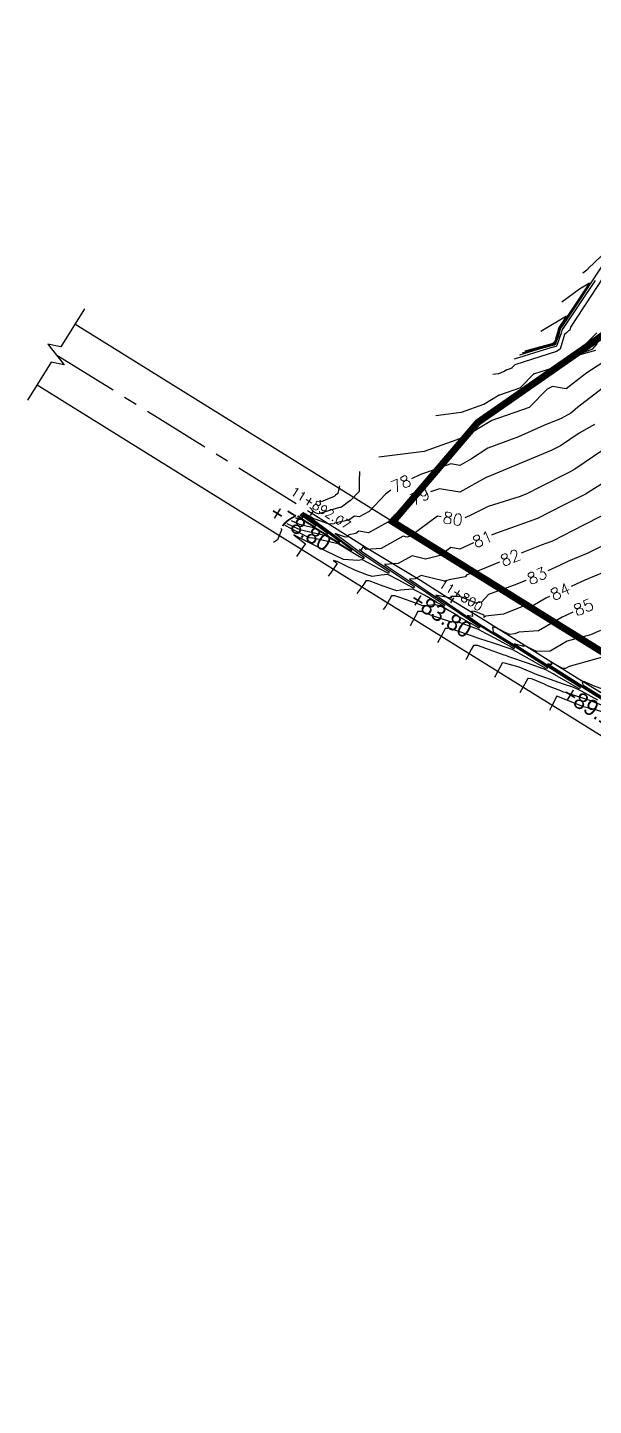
# Model space of a CAD drawing. Header units: metres. Extents: x 729358 to 732680, y 1423022 to 1426117.
# Drawn here: x 729358 to 729674, y 1424197 to 1424965 of the extents above; entities that cross this region are included whole.
import ezdxf
from ezdxf.enums import TextEntityAlignment as Align

# ---------------------------------------------------------------- set-up
doc = ezdxf.new("R2010")
doc.units = ezdxf.units.M
doc.header["$MEASUREMENT"] = 0
doc.linetypes.add('CENTER_2', pattern=[2, 1.25, -0.25, 0.25, -0.25])
doc.linetypes.add('PHANTOM', pattern=[2.5, 1.25, -0.25, 0.25, -0.25, 0.25, -0.25])
for name, color, linetype in [('36Bound', 6, 'PHANTOM'), ('EG_Road', 240, 'Continuous'), ('HR36 IE-Exi_Xref$0$CONTOUR', 8, 'Continuous'), ('HR36 IE-Exi_Xref$0$CONTOURINDEX', 10, 'Continuous'), ('HR36 IE-Exi_Xref$0$CONTOURTEXT', 7, 'Continuous'), ('Road', 160, 'Continuous'), ('STALBL', 7, 'Continuous')]:
    doc.layers.add(name, color=color, linetype=linetype)
doc.styles.add('HR36 IE-Exi_Xref$0$5mm', font='simplex', dxfattribs={"height": 5})
doc.styles.add('romans_3', font='romans.shx', dxfattribs={"height": 0.635})
doc.styles.add('Standard_3', font='txt')

# ---------------------------------------------------------------- blocks, each defined once
blk = doc.blocks.new('lbl_tic')
at = {"color": 1}
blk.add_line((0, -0.20825), (0, 0.20825), dxfattribs=at)

msp = doc.modelspace()

# ---------------------------------------------------------------- linework, layer by layer
at = {"layer": '36Bound', "const_width": 3.84}
msp.add_lwpolyline([(729994.08, 1425024.16), (729814.03, 1424892.64), (729759.93, 1424853.11), (729672.61, 1424789.3), (729609.04, 1424745.05), (729561.74, 1424689.64), (729684.85, 1424613.13), (729803.79, 1424539.21), (729872.43, 1424496.55), (730169.82, 1424312.49), (730190.04, 1424299.35), (730307.65, 1424225.72)], dxfattribs=at)
at = {"layer": 'EG_Road'}
msp.add_circle((729561.57, 1424689.84), 0.975, dxfattribs=at)
at = {"layer": 'HR36 IE-Exi_Xref$0$CONTOUR', "flags": 128}
for points, elevation in [([(729667.66, 1424828.47), (729669.86, 1424830.11), (729670.22, 1424830.41), (729670.29, 1424830.47), (729670.53, 1424830.7), (729670.58, 1424830.75), (729670.69, 1424830.91), (729670.71, 1424830.94), (729670.7, 1424831.03), (729670.69, 1424831.04), (729677.56, 1424837.64), (729681.57, 1424841.49), (729681.75, 1424841.79), (729681.83, 1424841.93), (729682.04, 1424842.32), (729682.12, 1424842.47), (729682.37, 1424842.94), (729682.45, 1424843.09), (729683.2, 1424845.26)], 73), ([(729682.71, 1424831.52), (729660.76, 1424798.25), (729660.29, 1424796.48), (729659.6, 1424796.06), (729658.58, 1424795.04), (729657.44, 1424794), (729654.98, 1424785.82), (729652.98, 1424784.65), (729630.25, 1424777.3), (729629.72, 1424777.13), (729628.09, 1424775.46), (729627.99, 1424775.35), (729625.41, 1424774.45), (729625.26, 1424774.39), (729623.39, 1424773.26), (729623.24, 1424773.18), (729620.56, 1424772.23), (729620.34, 1424772.15), (729617.44, 1424771.77)], 75), ([(729679.81, 1424834.67), (729665.39, 1424812.61), (729655.68, 1424798.23), (729655.66, 1424798.22), (729655.56, 1424798.06), (729655.47, 1424797.9), (729655.38, 1424797.74), (729655.29, 1424797.57), (729655.21, 1424797.41), (729655.14, 1424797.24), (729655.07, 1424797.07), (729655, 1424796.9), (729654.94, 1424796.73), (729654.88, 1424796.56), (729654.83, 1424796.38), (729653.96, 1424793.19), (729652.63, 1424789.38), (729652.62, 1424789.34), (729652.56, 1424789.17), (729652.48, 1424789.01), (729652.39, 1424788.86), (729652.29, 1424788.72), (729652.17, 1424788.59), (729652.03, 1424788.47), (729651.89, 1424788.37), (729651.74, 1424788.28), (729651.58, 1424788.21), (729651.41, 1424788.16), (729643.15, 1424785.89), (729641.95, 1424785.56), (729632.29, 1424782.57)], 73), ([(729655.89, 1424812.2), (729665.73, 1424819.57), (729671.3, 1424822.86), (729660.81, 1424806.82), (729655.38, 1424798.78), (729655.36, 1424798.76), (729655.23, 1424798.56), (729655.11, 1424798.35), (729655, 1424798.15), (729654.89, 1424797.94), (729654.79, 1424797.73), (729654.69, 1424797.51), (729654.6, 1424797.3), (729654.52, 1424797.08), (729654.44, 1424796.86), (729654.37, 1424796.64), (729654.3, 1424796.42), (729653.19, 1424792.35), (729652.41, 1424790.1), (729652.39, 1424790.03), (729652.31, 1424789.82), (729652.21, 1424789.61), (729652.09, 1424789.42), (729651.96, 1424789.24), (729651.8, 1424789.07), (729651.64, 1424788.92), (729651.45, 1424788.79), (729651.26, 1424788.68), (729651.05, 1424788.59), (729650.84, 1424788.52), (729640.22, 1424785.6), (729638.68, 1424785.18), (729633.8, 1424783.67)], 72.5), ([(729734.55, 1424812.88), (729730.16, 1424809.5), (729711.67, 1424800.75), (729709.97, 1424798.62), (729692.22, 1424779.88), (729689.5, 1424779.43), (729684.93, 1424778.88), (729681.99, 1424779.1), (729678.23, 1424778.09), (729669.83, 1424772.73), (729658.26, 1424763.87), (729650.76, 1424765.11), (729647.7, 1424763.63), (729637.81, 1424753.49), (729637.79, 1424753.46), (729616.91, 1424746.12), (729616.88, 1424746.11), (729601.44, 1424736.79), (729601.42, 1424736.78), (729579.2, 1424728.94), (729579.17, 1424728.93), (729553.97, 1424725.63)], 77), ([(729806.96, 1424748.21), (729803.5, 1424745.67), (729802.41, 1424744.96), (729801.53, 1424744.26), (729787.33, 1424717.37), (729785.82, 1424714.69), (729767.76, 1424709.96), (729765.82, 1424709.73), (729764.47, 1424710.3), (729762.53, 1424709.69), (729752.45, 1424710.45), (729752.27, 1424705.73), (729741.74, 1424697.62), (729739.74, 1424692.57), (729715.73, 1424689.96), (729713.71, 1424689.54), (729712.57, 1424688.94), (729686.86, 1424680.64), (729670.45, 1424672.24), (729659.55, 1424667.78), (729654.53, 1424665.42), (729648.02, 1424662.37)], 83), ([(729674.11, 1424743.99), (729665.53, 1424739.18), (729655.12, 1424732.07), (729649.88, 1424729.51), (729614.23, 1424714.6), (729614.05, 1424714.54), (729613.78, 1424714.41), (729599.12, 1424706.17), (729587.69, 1424708.12), (729582.7, 1424706.33)], 79), ([(729543.15, 1424717.77), (729543.05, 1424712.28), (729542.94, 1424706.61), (729538.09, 1424701.52), (729537.9, 1424701.42), (729537.81, 1424701.43), (729533.17, 1424697.87), (729532.54, 1424697.73), (729532.1, 1424697.68), (729520.23, 1424694.17), (729518.96, 1424694.56), (729517.66, 1424695.31), (729515.42, 1424697.61)], 77), ([(729531.99, 1424709.65), (729531.08, 1424705.55), (729529.76, 1424704.48), (729528.99, 1424703.85), (729524.05, 1424701.79), (729521.87, 1424700.89), (729521.06, 1424701.71)], 76.5), ([(729685.1, 1424715.04), (729669.05, 1424705.11), (729656.41, 1424698.75), (729642.35, 1424691.55), (729617.45, 1424682.61), (729616.73, 1424682.32)], 81), ([(729511.17, 1424694.52), (729511.61, 1424694.21), (729512.58, 1424693.58), (729517.01, 1424690.73), (729538.94, 1424674.32), (729538.5, 1424673.62), (729538.4, 1424673.48), (729530.64, 1424678.15), (729524.47, 1424681.87), (729512.41, 1424684.66), (729510.71, 1424685.07), (729510.56, 1424685.1), (729502.91, 1424688.52)], 77.5), ([(729510.86, 1424694.3), (729512.88, 1424692.85), (729513.56, 1424692.4), (729516.69, 1424690.39), (729532.16, 1424678.81), (729531.85, 1424678.31), (729531.63, 1424677.97), (729526.15, 1424681.27), (729517.69, 1424686.37), (729514.25, 1424687.16), (729509.72, 1424688.26), (729509.31, 1424688.36), (729505.21, 1424690.19)], 77), ([(729571.49, 1424699.93), (729562.52, 1424693.21), (729559, 1424689.51), (729548.22, 1424683.59), (729542.75, 1424684.4), (729541.2, 1424683.22), (729537.23, 1424682.37), (729536.62, 1424681.32), (729535.11, 1424681.18), (729529.67, 1424683.1), (729544.42, 1424672.07), (729559.77, 1424661.79), (729559.54, 1424661.41), (729559.25, 1424660.93), (729554.66, 1424663.35), (729544.88, 1424668.51), (729544.39, 1424668.47), (729542.42, 1424668.12), (729534.32, 1424668.62), (729524.57, 1424673.3), (729507.56, 1424681.96), (729507.03, 1424682.23), (729506.59, 1424682.34), (729506.58, 1424682.34), (729513.03, 1424677.4), (729512.35, 1424676.45), (729507.99, 1424670.37)], 79), ([(729510.56, 1424694.07), (729514.15, 1424691.48), (729514.55, 1424691.22), (729516.37, 1424690.05), (729525.39, 1424683.3), (729525.21, 1424683.01), (729524.85, 1424682.46), (729521.66, 1424684.38), (729515.1, 1424688.33), (729513.74, 1424689.15), (729513.61, 1424689.23), (729510.72, 1424690.97), (729508.72, 1424691.45), (729508.06, 1424691.61), (729507.51, 1424691.86)], 76.5), ([(729509.94, 1424693.62), (729511.66, 1424692.38), (729511.49, 1424692.14), (729511.44, 1424692.05), (729511.1, 1424691.55), (729509.61, 1424692.45), (729509.03, 1424692.8), (729508.9, 1424692.87)], 75.5), ([(729499.32, 1424685.91), (729499.93, 1424685.43), (729499.56, 1424684.59), (729497.39, 1424679.63), (729495.16, 1424678.1)], 78.5), ([(729606.71, 1424677.92), (729599, 1424674.46), (729594.05, 1424675.33), (729588.13, 1424670.92), (729579.99, 1424668.93), (729572.51, 1424670.77), (729564.7, 1424666.43), (729557.07, 1424665.94), (729580.41, 1424650.33), (729590.78, 1424643.31), (729590.6, 1424643.01), (729590.26, 1424642.45), (729586.2, 1424644.8), (729586.08, 1424644.87), (729579.41, 1424648.72), (729574.7, 1424651.21), (729572.89, 1424652.16), (729565.95, 1424651.57), (729563.98, 1424651.22), (729556.4, 1424653.77), (729548.54, 1424656.84), (729548.06, 1424656.8), (729546.71, 1424656.83), (729545.66, 1424654.93), (729541.6, 1424649.75)], 81), ([(729636.11, 1424656.91), (729635.83, 1424656.9), (729630.79, 1424654.85), (729614.98, 1424649.23), (729611.19, 1424644.94), (729608.25, 1424644.38), (729599.05, 1424648.01), (729594.14, 1424648.11), (729594.31, 1424647.14), (729585.74, 1424648.81), (729611.67, 1424630.99), (729611.69, 1424630.98), (729626.12, 1424622.02), (729627.28, 1424621.28), (729629.54, 1424619.83), (729629.5, 1424619.77), (729629.02, 1424618.98), (729628.22, 1424619.43), (729628.16, 1424619.46), (729626.68, 1424620.3), (729618.87, 1424624.57), (729610.35, 1424629.21), (729609.77, 1424629.55), (729609.41, 1424629.76), (729597.71, 1424633.97), (729594.35, 1424633.76), (729586.05, 1424636.5), (729582.42, 1424637.84), (729577.65, 1424639.69), (729576.72, 1424639.66), (729575.6, 1424639.63), (729573.98, 1424636.64), (729571.32, 1424631.71)], 83), ([(729662.05, 1424639.3), (729657.83, 1424637.31), (729656.17, 1424636.53), (729642.88, 1424628.84), (729632.03, 1424628.24), (729629.68, 1424627.29), (729626.89, 1424626.96), (729624.41, 1424628.03), (729619.07, 1424630.82), (729619.16, 1424630.53), (729617.29, 1424631.03), (729617.73, 1424628.46), (729627.86, 1424622.04), (729649.51, 1424608.15), (729658.94, 1424602.17), (729666.28, 1424597.53), (729666.19, 1424597.37), (729665.77, 1424596.67), (729663.35, 1424598), (729658.11, 1424600.88), (729651.99, 1424604.35), (729651.06, 1424604.88), (729646.97, 1424607.19), (729637.26, 1424610.8), (729626.44, 1424614.48), (729624.74, 1424615.18), (729623.81, 1424615.44), (729617.55, 1424617.64), (729608.89, 1424620.73), (729608.24, 1424620.82), (729606.64, 1424620.72), (729605.45, 1424618.52), (729602.36, 1424612.76)], 85), ([(729687.89, 1424616.82), (729659.97, 1424609.13), (729659.93, 1424609.12), (729657.98, 1424607.96), (729656.46, 1424607.93), (729651.89, 1424610.36), (729651.01, 1424610.73), (729649.74, 1424611.4), (729650.21, 1424609.92), (729648.17, 1424610.47), (729659.76, 1424603.11), (729688.45, 1424584.99)], 87), ([(729684.02, 1424585.05), (729672.1, 1424589.95), (729657.92, 1424594.55), (729656.89, 1424594.82), (729655.31, 1424595.45), (729647.99, 1424598.27), (729646.21, 1424599.27), (729639.59, 1424602.02), (729638.79, 1424602.24), (729637.33, 1424602.33), (729636.94, 1424602.36), (729633.4, 1424596), (729632.55, 1424594.47)], 87)]:
    msp.add_lwpolyline(points, dxfattribs=dict(at, elevation=elevation))
at = {"layer": 'HR36 IE-Exi_Xref$0$CONTOURINDEX', "flags": 128}
for points, elevation in [([(729674.54, 1424824.19), (729656.27, 1424797.14), (729656.26, 1424797.13), (729656.22, 1424797.06), (729656.18, 1424796.99), (729656.14, 1424796.92), (729656.1, 1424796.84), (729656.06, 1424796.77), (729656.03, 1424796.69), (729655.99, 1424796.62), (729655.97, 1424796.54), (729655.94, 1424796.46), (729655.91, 1424796.38), (729655.89, 1424796.31), (729655.5, 1424794.87), (729653.09, 1424787.96), (729653.08, 1424787.94), (729653.06, 1424787.87), (729653.02, 1424787.8), (729652.98, 1424787.74), (729652.94, 1424787.68), (729652.89, 1424787.62), (729652.83, 1424787.57), (729652.77, 1424787.53), (729652.7, 1424787.49), (729652.64, 1424787.46), (729652.56, 1424787.44), (729649.02, 1424786.46), (729648.5, 1424786.32), (729629.26, 1424780.37)], 74), ([(729644.13, 1424795.94), (729644.23, 1424796.01), (729658.46, 1424804.43), (729656.23, 1424801.03), (729655.08, 1424799.33), (729655.06, 1424799.3), (729654.91, 1424799.05), (729654.76, 1424798.81), (729654.62, 1424798.56), (729654.49, 1424798.3), (729654.36, 1424798.05), (729654.24, 1424797.79), (729654.14, 1424797.53), (729654.03, 1424797.26), (729653.94, 1424797), (729653.85, 1424796.73), (729653.78, 1424796.46), (729652.43, 1424791.51), (729652.18, 1424790.81), (729652.16, 1424790.73), (729652.06, 1424790.47), (729651.94, 1424790.22), (729651.8, 1424789.98), (729651.63, 1424789.76), (729651.44, 1424789.56), (729651.24, 1424789.37), (729651.01, 1424789.21), (729650.77, 1424789.08), (729650.52, 1424788.96), (729650.26, 1424788.88), (729637.29, 1424785.31), (729635.4, 1424784.79), (729635.31, 1424784.77)], 72), ([(729675.46, 1424795.02), (729668.74, 1424788.34), (729661.36, 1424781.57), (729673.15, 1424786.02), (729675.71, 1424789.02)], 76), ([(729674.69, 1424785.1), (729661.29, 1424781.5), (729661.26, 1424781.48), (729661.21, 1424781.44), (729661.17, 1424781.45), (729651.18, 1424775.59), (729640.64, 1424772.18), (729640.39, 1424772.1), (729632.95, 1424764.47), (729632.89, 1424764.41), (729621.16, 1424760.28), (729621.07, 1424760.25), (729612.41, 1424755.03), (729612.33, 1424754.98), (729599.88, 1424750.59), (729599.76, 1424750.54), (729585.7, 1424748.7)], 76), ([(729678.41, 1424763.98), (729664.64, 1424753.45), (729660.85, 1424750.19), (729655.52, 1424747.2), (729645.85, 1424743.29), (729631.81, 1424737.01), (729614.73, 1424730.76), (729605.65, 1424724.82), (729599.07, 1424721.12), (729594.06, 1424721.98), (729576.87, 1424715.83), (729572.17, 1424713.67)], 78), ([(729792.61, 1424760.8), (729787.73, 1424756.91), (729775.71, 1424746.35), (729771.68, 1424730.72), (729772.07, 1424726.49), (729761.49, 1424725.21), (729748.77, 1424730.66), (729748, 1424730.87), (729747.32, 1424731.14), (729746.63, 1424730.67), (729745.97, 1424730.16), (729734.25, 1424721.55), (729731.77, 1424710.68), (729727.04, 1424709.68), (729701.2, 1424704.35), (729681.97, 1424694.24), (729677.88, 1424692.92), (729667.92, 1424687.82), (729650.68, 1424678.98), (729644.48, 1424676.76), (729633.24, 1424672.16)], 82), ([(729683.43, 1424732.71), (729663.23, 1424719.11), (729660.26, 1424717.27), (729643.31, 1424708.75), (729636.72, 1424705.54), (729632.76, 1424703.88), (729614.91, 1424698.24), (729604.42, 1424693.06), (729601.88, 1424691.92)], 80), ([(729822.89, 1424733.97), (729818.6, 1424731.17), (729806.38, 1424721.5), (729800.53, 1424710.41), (729796.77, 1424703.75), (729789.57, 1424701.87), (729780.38, 1424694.58), (729775.02, 1424695.36), (729771.95, 1424691.28), (729756.26, 1424684.75), (729752.57, 1424683.7), (729751.34, 1424675.98), (729746.43, 1424675.09), (729739.33, 1424675.34), (729723.09, 1424675), (729695.99, 1424668.38), (729695.84, 1424668.35), (729695.8, 1424668.34), (729695.69, 1424668.31), (729668.69, 1424657.26), (729661.07, 1424653.67)], 84), ([(729560.67, 1424707.34), (729557.63, 1424705.06), (729548.54, 1424695.52), (729543.06, 1424692.51), (729540.28, 1424692.92), (729537.19, 1424690.54), (729529.26, 1424688.85), (729529.13, 1424688.64), (729526.3, 1424688.38), (729518.51, 1424691.13), (729517.53, 1424691.43), (729516.21, 1424692.19), (729511.61, 1424694.84)], 78), ([(729511.55, 1424694.79), (729511.59, 1424694.76), (729517.33, 1424691.07), (729527.54, 1424683.43), (729543.76, 1424671.31), (729545.78, 1424669.96), (729545.75, 1424669.91), (729545.25, 1424669.11), (729544.65, 1424669.42), (729543.08, 1424670.25), (729535.14, 1424675.04), (729531.25, 1424677.38), (729517.35, 1424680.59), (729515.17, 1424680.72), (729513.54, 1424681.51), (729508.77, 1424683.94), (729501.71, 1424687.64)], 78), ([(729510.25, 1424693.85), (729515.42, 1424690.12), (729515.53, 1424690.04), (729516.05, 1424689.71), (729518.62, 1424687.79), (729518.57, 1424687.71), (729518.07, 1424686.95), (729517.16, 1424687.5), (729515.3, 1424688.62), (729511.68, 1424690.8), (729511.32, 1424691.01), (729508.6, 1424692.65)], 76), ([(729588.69, 1424692.49), (729586.61, 1424692.86), (729571.66, 1424681.74), (729569.47, 1424681.21), (729567.47, 1424681.7), (729555.19, 1424674.87), (729546.73, 1424674.34), (729545.26, 1424675.89), (729545.22, 1424675.89), (729545.22, 1424675.89), (729545.21, 1424675.89), (729544.11, 1424673.99), (729543.92, 1424673.98), (729543.24, 1424674.22), (729545.08, 1424672.84), (729573.77, 1424653.62), (729573.34, 1424652.91), (729573.25, 1424652.76), (729564.68, 1424657.28), (729558.88, 1424660.34), (729555.17, 1424660.02), (729550.16, 1424659.13), (729547.25, 1424660.1), (729540.62, 1424662.69), (729535.6, 1424665.1), (729530.74, 1424667.58), (729530.59, 1424667.65), (729528.62, 1424668.11), (729528.62, 1424668.11), (729530.75, 1424666.48), (729526.93, 1424661.15), (729525.71, 1424659.45)], 80), ([(729621.13, 1424667.18), (729609.89, 1424662.53), (729603.04, 1424660.09), (729602.07, 1424658.99), (729593.21, 1424657.32), (729590.5, 1424656.66), (729577.56, 1424659.84), (729574.21, 1424657.98), (729570.95, 1424657.77), (729580.94, 1424651.09), (729610.29, 1424631.21), (729609.79, 1424630.38), (729609.77, 1424630.36), (729598.28, 1424637), (729597.93, 1424637.21), (729589.9, 1424641.85), (729585.77, 1424643.34), (729578.52, 1424642.89), (729576.35, 1424643.6), (729575.4, 1424643.95), (729572, 1424645.27), (729565.56, 1424647.44), (729562.77, 1424648.53), (729561.48, 1424648.43), (729560.96, 1424648.44), (729557.82, 1424642.76), (729556.32, 1424640.84)], 82), ([(729649, 1424648), (729646.97, 1424647.05), (729639.79, 1424642.9), (729633.93, 1424642.57), (729623.38, 1424638.28), (729613.39, 1424637.1), (729612.64, 1424636.41), (729612.71, 1424637.66), (729607.37, 1424639.77), (729605.7, 1424639.8), (729606.18, 1424636.92), (729603.23, 1424637.49), (729612.15, 1424631.36), (729612.19, 1424631.34), (729617.17, 1424628.24), (729627.57, 1424621.66), (729647.85, 1424608.65), (729647.51, 1424608.09), (729647.33, 1424607.79), (729640.1, 1424611.89), (729639.61, 1424612.17), (729628.66, 1424618.38), (729627.58, 1424618.78), (729625.93, 1424619.34), (729617.36, 1424622.29), (729610.25, 1424624.51), (729609.17, 1424624.89), (729606.19, 1424625.95), (729595.74, 1424629.4), (729593.2, 1424630.34), (729592.18, 1424630.26), (729590.95, 1424630.2), (729589.17, 1424626.9), (729586.67, 1424622.3)], 84), ([(729677.43, 1424629.11), (729671.92, 1424626.79), (729658.97, 1424623.22), (729658.95, 1424623.22), (729649.37, 1424617.55), (729641.89, 1424617.39), (729639.98, 1424618.4), (729637.71, 1424619.38), (729634.4, 1424621.11), (729634.68, 1424620.23), (729629.42, 1424621.63), (729659.35, 1424602.64), (729684.91, 1424586.5)], 86), ([(729675.97, 1424590.27), (729666.83, 1424595.29), (729665.4, 1424596.08), (729661.98, 1424597.48), (729656.84, 1424599.15), (729646.94, 1424602.83), (729642.12, 1424604.47), (729632.16, 1424608.6), (729626.72, 1424610.11), (729625.93, 1424610.38), (729624.85, 1424610.77), (729623.03, 1424611.02), (729622.71, 1424611), (729618.95, 1424603.98), (729618.44, 1424603.04)], 86), ([(729717.54, 1424603.83), (729711.97, 1424603.59), (729697.15, 1424601.13), (729687.07, 1424596.79), (729678.26, 1424596.55), (729674.57, 1424597.82), (729668.12, 1424600.75), (729667.19, 1424600.4), (729667.64, 1424598.9), (729699.72, 1424578.7), (729721.53, 1424563.5), (729721.26, 1424563.07), (729721, 1424562.65), (729714.36, 1424566.67), (729702.52, 1424573.84), (729700.04, 1424575.16), (729697.77, 1424576.02), (729682.21, 1424582.41), (729674.21, 1424585.01), (729667.94, 1424586.67), (729658.24, 1424590.53), (729653.21, 1424592.47), (729650.19, 1424586.77), (729648.98, 1424584.48)], 88)]:
    msp.add_lwpolyline(points, dxfattribs=dict(at, elevation=elevation))
at = {"layer": 'Road', "color": 9, "linetype": 'Continuous'}
msp.add_lwpolyline([(729389.84, 1424808.41), (729376.65, 1424787.17), (729369.5, 1424788.67), (729378.53, 1424777.17), (729371.38, 1424778.67), (729358.19, 1424757.43)], dxfattribs=at)
at = {"layer": 'Road'}
for points in [[(731274.01, 1423728.61), (730729.72, 1423997.3), (730306.1, 1424226.85), (729384.59, 1424799.9)], [(731256.3, 1423692.74), (730711.34, 1423961.77), (730285.99, 1424192.25), (729363.46, 1424765.93)]]:
    msp.add_lwpolyline(points, dxfattribs=at)
at = {"layer": 'Road', "color": 9, "linetype": 'CENTER_2', "ltscale": 30}
msp.add_lwpolyline([(729374.02, 1424782.92), (729516.67, 1424694.47), (729546.83, 1424675.44), (729577.17, 1424657.14), (729592.59, 1424647.34), (729606.22, 1424638.91), (729633.39, 1424622.1), (729646.75, 1424613.78), (729665.86, 1424601.89), (729697, 1424582.73)], dxfattribs=at)

# ---------------------------------------------------------------- block references
at = {"layer": 'STALBL'}
for p, xscale, yscale, zscale, rotation in [((729516.67, 1424694.47), 7.623049219593428, 7.623049219593428, 7.623049219593428, 327.7540890368046), ((729594.89, 1424645.92), 7.623049219806986, 7.623049219806986, 7.623049219806986, 328.2756176289704)]:
    msp.add_blockref('lbl_tic', p, dxfattribs=dict(at, xscale=xscale, yscale=yscale, zscale=zscale, rotation=rotation))

# ---------------------------------------------------------------- texts
at = {"layer": 'EG_Road', "style": 'Standard_3'}
for s, p in [('+78.80', (729512.65, 1424690.31)), ('+78.80', (729512.65, 1424690.31)), ('+83.80', (729590.97, 1424641.9)), ('+83.80', (729590.97, 1424641.9)), ('+89.10', (729675.97, 1424589.23)), ('+89.10', (729675.97, 1424589.23))]:
    msp.add_text(s, height=9, rotation=328.08639, dxfattribs=at).set_placement(p, align=Align.TOP_CENTER)
at = {"layer": 'HR36 IE-Exi_Xref$0$CONTOURTEXT', "char_height": 6.5, "attachment_point": 5, "style": 'HR36 IE-Exi_Xref$0$5mm'}
for s, insert, rotation in [('{78}', (729566.22, 1424710.94, 78), 24.64832), ('{79}', (729576.79, 1424703.78, 79), 24.64832), ('{80}', (729595.14, 1424691.37, 80), 350.08145), ('{81}', (729611.7, 1424680.15, 81), 24.138), ('{82}', (729627.18, 1424669.68, 82), 22.4861), ('{83}', (729642.09, 1424659.59, 83), 25.09126), ('{84}', (729655.04, 1424650.83, 84), 25.09126), ('{85}', (729668, 1424642.06, 85), 22.79033)]:
    msp.add_mtext(s, dxfattribs=dict(at, insert=insert, rotation=rotation))
at = {"layer": 'STALBL', "style": 'romans_3'}
for s, rotation, p in [('11+892.07', 327.75409, (729519.39, 1424693.94)), ('11+800', 328.27562, (729597.61, 1424645.39))]:
    msp.add_text(s, height=5, rotation=rotation, dxfattribs=at).set_placement(p, align=Align.BOTTOM_CENTER)

doc.saveas('drawing.dxf')
